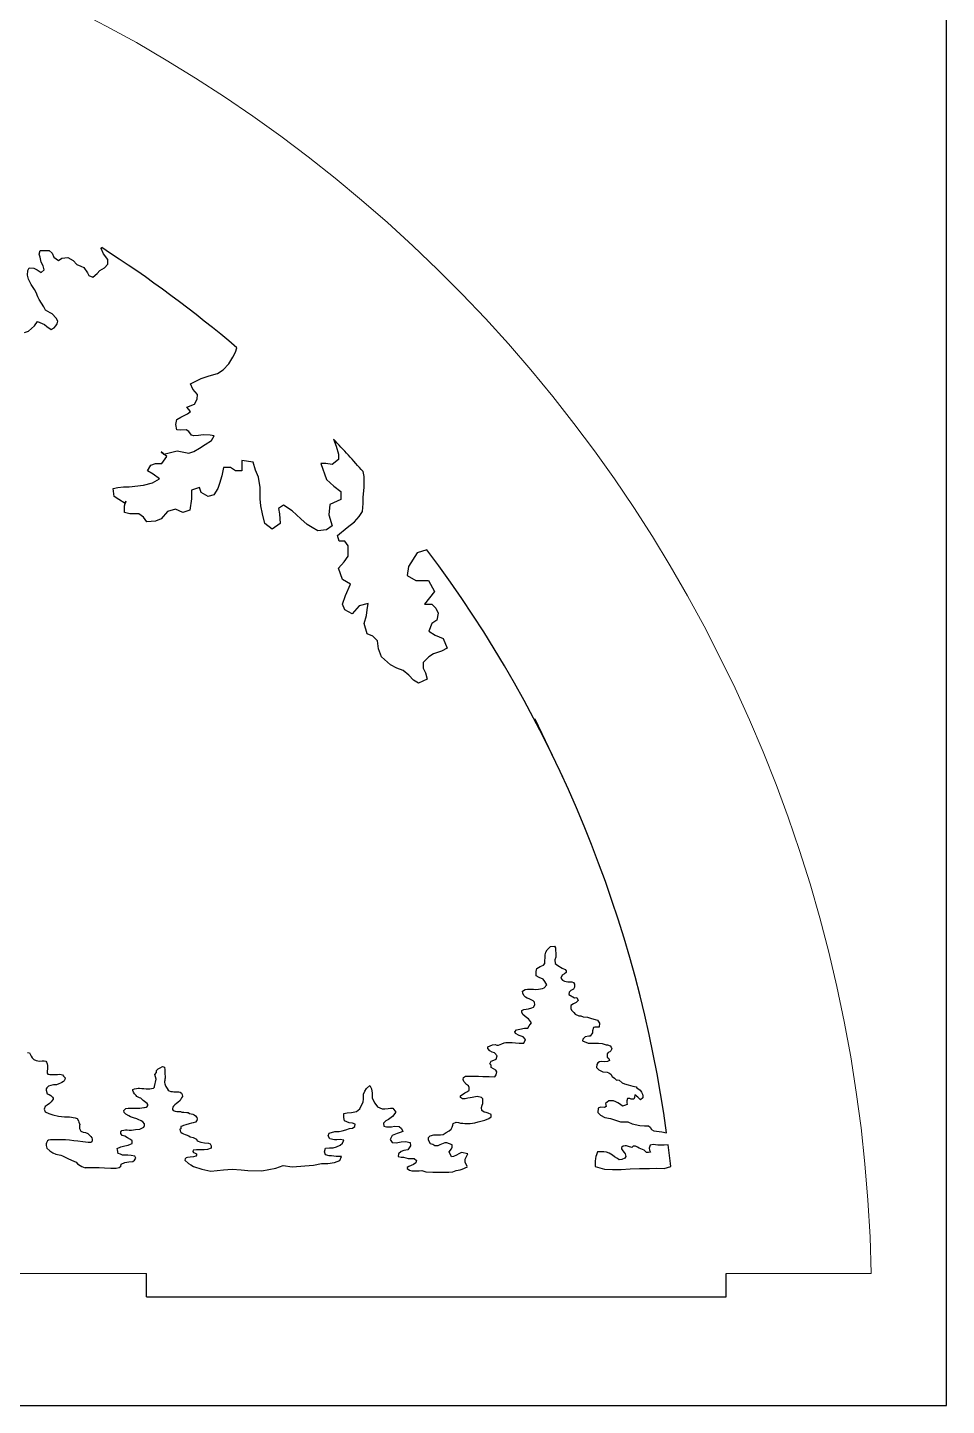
# Model space of a CAD drawing. Header units: millimetres. Extents: x -5 to 875, y -316 to 297.
# Drawn here: x 293.2 to 420, y 0 to 190.2 of the extents above; entities that cross this region are included whole.
import ezdxf

# ---------------------------------------------------------------- set-up
doc = ezdxf.new("R2010")
doc.units = ezdxf.units.MM

msp = doc.modelspace()

# ---------------------------------------------------------------- linework, layer by layer
for p, q in [((420, 0), (420, 297)), ((303.35, 159.71), (303.44, 159.84)), ((294.79, 158.93), (294.94, 159.43)), ((294.94, 158.52), (294.79, 158.93)), ((294.79, 158.93), (294.79, 158.93)), ((294.94, 159.43), (295.8, 159.46)), ((294.94, 159.43), (294.94, 159.43)), ((295.08, 157.85), (294.94, 158.52)), ((294.94, 158.52), (294.94, 158.52)), ((294.94, 158.52), (294.94, 158.52)), ((295.8, 159.46), (296.18, 159.44)), ((296.18, 159.44), (296.61, 159.06)), ((296.61, 159.06), (296.61, 159.06)), ((296.61, 159.06), (296.84, 158.54)), ((296.84, 158.54), (296.84, 158.54)), ((296.84, 158.54), (297.47, 158.05)), ((297.47, 158.05), (297.92, 158.38)), ((297.47, 158.05), (297.47, 158.05)), ((297.92, 158.38), (298.76, 158.49)), ((297.92, 158.38), (297.92, 158.38)), ((298.76, 158.49), (298.76, 158.49)), ((298.76, 158.49), (299.49, 158.07)), ((299.49, 158.07), (299.49, 158.07)), ((299.49, 158.07), (300.02, 157.51)), ((303.71, 158.99), (303.35, 159.71)), ((304.3, 158.2), (303.71, 158.99)), ((304.27, 157.57), (304.3, 158.2)), ((304.3, 158.2), (304.3, 158.2)), ((293.22, 156.06), (293.25, 156.69)), ((293.34, 155.47), (293.22, 156.06)), ((293.25, 156.69), (293.45, 157.03)), ((293.45, 157.03), (293.45, 157.03)), ((293.45, 157.03), (294.08, 157)), ((294.08, 157), (294.08, 157)), ((294.08, 157), (294.55, 156.79)), ((294.55, 156.79), (294.55, 156.79)), ((294.55, 156.79), (295.11, 156.41)), ((295.36, 157.31), (295.08, 157.85)), ((295.08, 157.85), (295.08, 157.85)), ((295.11, 156.41), (295.51, 156.77)), ((295.11, 156.41), (295.11, 156.41)), ((295.51, 156.77), (295.36, 157.31)), ((295.36, 157.31), (295.36, 157.31)), ((295.51, 156.77), (295.51, 156.77)), ((300.02, 157.51), (300.54, 157.28)), ((300.54, 157.28), (300.96, 157.11)), ((300.96, 157.11), (300.96, 157.11)), ((300.96, 157.11), (301.5, 156.35)), ((301.5, 156.35), (301.68, 155.99)), ((301.68, 155.99), (302.2, 155.76)), ((302.2, 155.76), (302.81, 156.25)), ((302.81, 156.25), (303.19, 156.69)), ((302.81, 156.25), (302.81, 156.25)), ((303.19, 156.69), (303.84, 157.03)), ((303.19, 156.69), (303.19, 156.69)), ((303.84, 157.03), (304.27, 157.57)), ((303.84, 157.03), (303.84, 157.03)), ((304.27, 157.57), (304.27, 157.57)), ((293.71, 154.74), (293.34, 155.47)), ((294.18, 154.08), (293.71, 154.74)), ((294.38, 153.64), (294.18, 154.08)), ((294.63, 153.05), (294.38, 153.64)), ((294.81, 152.69), (294.63, 153.05)), ((295.46, 151.66), (294.81, 152.69)), ((295.67, 151.22), (295.46, 151.66)), ((296.31, 150.86), (295.67, 151.22)), ((296.6, 150.69), (296.31, 150.86)), ((297.18, 150.11), (296.6, 150.69)), ((293.36, 148.31), (293.76, 148.67)), ((293.76, 148.67), (294.16, 149.03)), ((294.16, 149.03), (294.57, 149.64)), ((294.57, 149.64), (294.57, 149.64)), ((294.57, 149.64), (295.56, 149.21)), ((295.56, 149.21), (295.88, 148.96)), ((295.88, 148.96), (295.88, 148.96)), ((295.88, 148.96), (296.49, 148.55)), ((296.49, 148.55), (296.88, 148.78)), ((296.88, 148.78), (297.09, 149.05)), ((297.09, 149.05), (297.31, 149.32)), ((297.38, 149.67), (297.18, 150.11)), ((297.18, 150.11), (297.18, 150.11)), ((297.31, 149.32), (297.38, 149.67)), ((292.8, 148.12), (293.36, 148.31)), ((320.97, 143.81), (321.54, 144.73)), ((321.54, 144.73), (321.89, 145.43)), ((321.89, 145.43), (322.09, 146.02)), ((319.42, 142.47), (320.2, 142.96)), ((320.2, 142.96), (320.97, 143.81)), ((315.68, 141.06), (317.16, 141.76)), ((316.03, 140.28), (315.68, 141.06)), ((315.68, 141.06), (315.68, 141.06)), ((317.16, 141.76), (318.29, 142.12)), ((317.16, 141.76), (317.16, 141.76)), ((318.29, 142.12), (319.42, 142.47)), ((316.67, 139.58), (316.03, 140.28)), ((316.03, 140.28), (316.03, 140.28)), ((316.24, 138.24), (316.6, 138.94)), ((316.6, 138.94), (316.67, 139.58)), ((316.6, 138.94), (316.6, 138.94)), ((316.67, 139.58), (316.67, 139.58)), ((315.2, 137.8), (316.24, 138.24)), ((315.71, 137.23), (315.2, 137.8)), ((315.26, 136.9), (315.71, 137.23)), ((315.71, 137.23), (315.71, 137.23)), ((316.24, 138.24), (316.24, 138.24)), ((313.68, 135.43), (313.79, 136.11)), ((313.79, 134.69), (313.68, 135.43)), ((313.79, 136.11), (314.35, 136.44)), ((314.35, 136.44), (314.75, 136.61)), ((314.75, 136.61), (315.26, 136.9)), ((314.3, 134.64), (313.79, 134.69)), ((315.09, 134.69), (314.3, 134.64)), ((315.48, 134.47), (315.09, 134.69)), ((315.82, 133.96), (315.48, 134.47)), ((316.16, 133.85), (315.82, 133.96)), ((316.78, 133.9), (316.16, 133.85)), ((317.46, 134.02), (316.78, 133.9)), ((318.42, 133.96), (317.46, 134.02)), ((317.74, 132.66), (318.59, 133.23)), ((318.98, 133.85), (318.42, 133.96)), ((318.59, 133.23), (318.98, 133.85)), ((335.42, 133.4), (335.78, 132.44)), ((312.41, 131.01), (311.64, 131.67)), ((311.64, 131.67), (312.03, 131.34)), ((312.03, 131.34), (313.85, 131.78)), ((313.85, 131.78), (313.85, 131.78)), ((313.85, 131.78), (315.48, 131.48)), ((315.48, 131.48), (316.16, 131.7)), ((316.16, 131.7), (316.95, 132.15)), ((316.95, 132.15), (317.74, 132.66)), ((335.78, 132.44), (336.11, 131.34)), ((336.11, 131.34), (336.11, 130.57)), ((309.77, 129.03), (310.21, 129.8)), ((310.21, 129.8), (310.87, 130.02)), ((310.87, 130.02), (311.75, 130.02)), ((311.75, 130.02), (312.41, 131.01)), ((311.75, 130.02), (311.75, 130.02)), ((311.75, 130.02), (311.75, 130.02)), ((312.41, 131.01), (312.41, 131.01)), ((320.24, 129.47), (320.02, 128.36)), ((321.23, 129.47), (320.24, 129.47)), ((320.24, 129.47), (320.24, 129.47)), ((321.89, 129.03), (321.23, 129.47)), ((324.32, 130.24), (322.77, 130.46)), ((322.77, 130.46), (322.77, 129.69)), ((322.77, 129.69), (322.77, 129.03)), ((324.65, 129.14), (324.32, 130.24)), ((324.32, 130.24), (324.32, 130.24)), ((334.35, 130.02), (333.69, 130.02)), ((333.69, 130.02), (333.69, 130.02)), ((333.69, 130.02), (334.46, 127.81)), ((335.23, 129.91), (334.35, 130.02)), ((336.11, 130.57), (335.23, 129.91)), ((310.54, 128.58), (309.77, 129.03)), ((309.77, 129.03), (309.77, 129.03)), ((310.43, 127.37), (311.42, 127.92)), ((311.42, 127.92), (310.54, 128.58)), ((311.42, 127.92), (311.42, 127.92)), ((320.02, 128.36), (319.69, 127.26)), ((320.02, 128.36), (320.02, 128.36)), ((322.77, 129.03), (321.89, 129.03)), ((325.09, 128.14), (324.65, 129.14)), ((325.31, 126.71), (325.09, 128.14)), ((334.46, 127.81), (335.45, 126.93)), ((339.64, 128.25), (339.52, 128.93)), ((339.64, 126.71), (339.64, 128.25)), ((305.03, 126.6), (305.69, 126.71)), ((305.14, 125.5), (305.03, 126.6)), ((305.69, 126.71), (306.46, 126.82)), ((306.46, 126.82), (307.23, 126.82)), ((307.23, 126.82), (309.22, 127.04)), ((309.22, 127.04), (310.43, 127.37)), ((310.43, 127.37), (310.43, 127.37)), ((316.93, 126.71), (315.83, 126.38)), ((315.83, 126.38), (315.83, 126.38)), ((315.83, 126.38), (315.83, 125.17)), ((317.15, 126.05), (316.93, 126.71)), ((316.93, 126.71), (316.93, 126.71)), ((318.15, 125.5), (317.15, 126.05)), ((318.92, 125.72), (318.15, 125.5)), ((319.47, 126.6), (318.92, 125.72)), ((319.69, 127.26), (319.47, 126.6)), ((319.47, 126.6), (319.47, 126.6)), ((325.31, 125.17), (325.31, 126.71)), ((335.45, 126.93), (336.44, 126.16)), ((336.44, 126.16), (336.44, 125.06)), ((339.53, 125.39), (339.64, 126.71)), ((305.8, 125.06), (305.14, 125.5)), ((305.14, 125.5), (305.14, 125.5)), ((306.68, 124.51), (305.8, 125.06)), ((306.57, 124.18), (306.79, 124.84)), ((306.57, 123.29), (306.57, 124.18)), ((306.79, 124.84), (306.68, 124.51)), ((306.79, 124.84), (306.79, 124.84)), ((313.63, 123.73), (312.52, 123.4)), ((314.62, 123.29), (313.63, 123.73)), ((315.83, 125.17), (315.61, 123.62)), ((315.83, 125.17), (315.83, 125.17)), ((318.15, 125.5), (318.15, 125.5)), ((325.42, 124.18), (325.31, 125.17)), ((325.64, 123.07), (325.42, 124.18)), ((328.51, 124.29), (327.85, 123.84)), ((327.85, 123.84), (327.96, 123.07)), ((329.72, 123.51), (328.51, 124.29)), ((334.9, 124.4), (334.79, 122.96)), ((336.44, 125.06), (334.9, 124.4)), ((334.9, 124.4), (334.9, 124.4)), ((336.44, 125.06), (336.44, 125.06)), ((339.42, 123.4), (339.53, 124.51)), ((339.53, 124.51), (339.53, 125.39)), ((307.34, 123.07), (306.57, 123.29)), ((308.55, 123.07), (307.34, 123.07)), ((307.34, 123.07), (307.34, 123.07)), ((309.22, 122.63), (308.55, 123.07)), ((308.55, 123.07), (308.55, 123.07)), ((309.66, 121.97), (309.22, 122.63)), ((310.87, 122.08), (309.66, 121.97)), ((309.66, 121.97), (309.66, 121.97)), ((311.64, 122.41), (310.87, 122.08)), ((310.87, 122.08), (310.87, 122.08)), ((312.52, 123.4), (311.64, 122.41)), ((312.52, 123.4), (312.52, 123.4)), ((315.61, 123.62), (314.62, 123.29)), ((314.62, 123.29), (314.62, 123.29)), ((315.61, 123.62), (315.61, 123.62)), ((325.97, 121.75), (325.64, 123.07)), ((326.96, 120.98), (325.97, 121.75)), ((325.97, 121.75), (325.97, 121.75)), ((328.07, 121.75), (326.96, 120.98)), ((327.96, 123.07), (327.96, 123.07)), ((327.96, 123.07), (328.07, 121.75)), ((328.07, 121.75), (328.07, 121.75)), ((330.93, 122.41), (329.72, 123.51)), ((329.72, 123.51), (329.72, 123.51)), ((331.81, 121.64), (330.93, 122.41)), ((330.93, 122.41), (330.93, 122.41)), ((334.79, 122.96), (334.79, 122.96)), ((334.79, 122.96), (335.23, 121.42)), ((337.33, 121.2), (338.32, 121.97)), ((338.32, 121.97), (338.98, 122.74)), ((338.98, 122.74), (339.42, 123.4)), ((326.96, 120.98), (326.96, 120.98)), ((332.48, 121.2), (331.81, 121.64)), ((333.25, 120.76), (332.48, 121.2)), ((334.46, 120.87), (333.25, 120.76)), ((335.23, 121.42), (334.46, 120.87)), ((335.23, 121.42), (335.23, 121.42)), ((336, 120.1), (337.33, 121.2)), ((336.22, 119.33), (336, 120.1)), ((336.99, 119.33), (336.22, 119.33)), ((337.44, 118.66), (336.99, 119.33)), ((337.44, 117.23), (337.44, 118.66)), ((348.32, 118.14), (346.97, 117.69)), ((336.11, 115.58), (336.88, 116.46)), ((336.88, 116.46), (337.44, 117.23)), ((346.97, 117.69), (345.76, 115.8)), ((346.97, 117.69), (346.97, 117.69)), ((336.66, 114.03), (336.11, 115.58)), ((345.76, 115.8), (345.59, 114.59)), ((345.59, 114.59), (346.8, 113.9)), ((337.77, 113.37), (336.66, 114.03)), ((336.66, 114.03), (336.66, 114.03)), ((337.1, 111.83), (337.77, 113.37)), ((337.77, 113.37), (337.77, 113.37)), ((346.8, 113.9), (348.52, 113.9)), ((349.38, 112.35), (348, 110.63)), ((348.52, 113.9), (348.52, 113.9)), ((348.52, 113.9), (349.38, 112.35)), ((349.38, 112.35), (349.38, 112.35)), ((336.66, 110.62), (337.1, 111.83)), ((336.99, 109.85), (336.66, 110.62)), ((336.66, 110.62), (336.66, 110.62)), ((337.1, 111.83), (337.1, 111.83)), ((338.98, 110.4), (337.99, 109.29)), ((340.19, 110.73), (338.98, 110.4)), ((338.98, 110.4), (338.98, 110.4)), ((340.08, 109.85), (340.19, 110.73)), ((348, 110.63), (348, 110.63)), ((348, 110.63), (349.01, 110.63)), ((349.01, 110.63), (349.56, 110.07)), ((337.99, 109.29), (336.99, 109.85)), ((337.99, 109.29), (337.99, 109.29)), ((339.64, 107.97), (339.97, 109.07)), ((339.97, 109.07), (340.08, 109.85)), ((349.56, 110.07), (349.89, 109.4)), ((349.89, 109.4), (349.67, 108.41)), ((349.89, 109.4), (349.89, 109.4)), ((340.08, 106.54), (339.64, 107.97)), ((340.85, 106.21), (340.08, 106.54)), ((340.08, 106.54), (340.08, 106.54)), ((349.01, 107.97), (348.57, 106.87)), ((348.57, 106.87), (349.45, 106.32)), ((349.67, 108.41), (349.01, 107.97)), ((349.01, 107.97), (349.01, 107.97)), ((341.51, 105.55), (340.85, 106.21)), ((341.62, 104.44), (341.51, 105.55)), ((349.45, 106.32), (350.55, 105.88)), ((350.55, 105.88), (350.55, 105.88)), ((350.55, 105.88), (351.1, 104.55)), ((342.07, 103.34), (341.62, 104.44)), ((343.28, 102.24), (342.07, 103.34)), ((348.57, 103.34), (347.8, 102.57)), ((349.23, 103.78), (348.57, 103.34)), ((348.57, 103.34), (348.57, 103.34)), ((348.57, 103.34), (348.57, 103.34)), ((350.33, 104.11), (349.23, 103.78)), ((349.23, 103.78), (349.23, 103.78)), ((351.1, 104.55), (350.33, 104.11)), ((344.16, 101.8), (343.28, 102.24)), ((343.28, 102.24), (343.28, 102.24)), ((345.04, 101.47), (344.16, 101.8)), ((345.81, 100.81), (345.04, 101.47)), ((347.8, 102.57), (347.8, 102.57)), ((347.8, 102.57), (347.8, 101.8)), ((347.8, 101.8), (348.13, 101.14)), ((348.13, 101.14), (348.35, 100.26)), ((346.47, 100.15), (345.81, 100.81)), ((347.14, 99.7), (346.47, 100.15)), ((348.35, 100.26), (347.14, 99.7)), ((348.35, 100.26), (348.35, 100.26)), ((364.71, 62.58), (364.89, 62.91)), ((364.89, 62.91), (365.36, 63.37)), ((365.36, 63.37), (365.9, 63.41)), ((365.36, 63.37), (365.36, 63.37)), ((365.9, 63.41), (366.05, 63.16)), ((366.05, 63.16), (366.05, 62.83)), ((366.05, 62.83), (366.12, 62.44)), ((364.39, 60.77), (364.57, 61.03)), ((364.57, 61.03), (364.6, 61.39)), ((364.6, 61.39), (364.64, 61.86)), ((364.64, 62.22), (364.71, 62.58)), ((364.64, 61.86), (364.64, 62.22)), ((366.09, 61.89), (365.98, 61.5)), ((365.98, 61.5), (366.01, 61.03)), ((366.01, 61.03), (366.37, 60.74)), ((366.12, 62.44), (366.09, 61.89)), ((363.38, 59.91), (363.48, 60.3)), ((363.41, 59.33), (363.38, 59.91)), ((363.81, 59.08), (363.41, 59.33)), ((363.41, 59.33), (363.41, 59.33)), ((363.48, 60.3), (363.95, 60.59)), ((364.35, 58.86), (363.81, 59.08)), ((363.81, 59.08), (363.81, 59.08)), ((363.95, 60.59), (364.39, 60.77)), ((366.37, 60.74), (366.99, 60.38)), ((366.99, 59.4), (366.81, 59)), ((366.81, 59), (367.02, 58.72)), ((366.99, 60.38), (367.39, 60.2)), ((367.28, 59.58), (366.99, 59.4)), ((366.99, 59.4), (366.99, 59.4)), ((367.53, 59.76), (367.28, 59.58)), ((367.39, 60.2), (367.53, 59.98)), ((367.53, 59.98), (367.53, 59.76)), ((361.51, 57.17), (361.88, 57.4)), ((361.53, 56.91), (361.51, 57.17)), ((361.88, 57.4), (362.2, 57.45)), ((362.2, 57.45), (362.6, 57.45)), ((362.6, 57.45), (363.04, 57.45)), ((363.04, 57.45), (363.35, 57.43)), ((363.35, 57.43), (363.73, 57.45)), ((363.73, 57.45), (364.28, 57.57)), ((364.28, 57.57), (364.51, 57.66)), ((364.6, 58.53), (364.35, 58.86)), ((364.35, 58.86), (364.35, 58.86)), ((364.51, 57.66), (364.86, 58.07)), ((364.86, 58.07), (364.6, 58.53)), ((364.6, 58.53), (364.6, 58.53)), ((364.86, 58.07), (364.86, 58.07)), ((367.02, 58.72), (367.28, 58.57)), ((367.28, 58.57), (367.78, 58.46)), ((367.78, 58.46), (368.29, 58.46)), ((368.18, 57.27), (367.96, 57.05)), ((368.54, 57.45), (368.18, 57.27)), ((368.29, 58.46), (368.54, 58.39)), ((368.54, 58.39), (368.69, 58.14)), ((368.69, 57.74), (368.54, 57.45)), ((368.69, 58.14), (368.69, 57.74)), ((361.71, 56.59), (361.53, 56.91)), ((361.94, 56.36), (361.71, 56.59)), ((362.14, 56.21), (361.94, 56.36)), ((362.43, 56.13), (362.14, 56.21)), ((362.72, 56.01), (362.43, 56.13)), ((362.98, 55.87), (362.72, 56.01)), ((363.18, 55.69), (362.98, 55.87)), ((363.04, 55), (363.21, 55.29)), ((363.21, 55.29), (363.18, 55.69)), ((367.96, 57.05), (367.89, 56.73)), ((367.89, 56.73), (367.89, 56.73)), ((367.89, 56.73), (368.69, 56.26)), ((368.54, 55.46), (368.18, 55.21)), ((368.18, 55.21), (368.18, 54.99)), ((368.9, 55.61), (368.54, 55.46)), ((368.69, 56.26), (369.01, 56.3)), ((369.19, 55.9), (368.9, 55.61)), ((369.01, 56.3), (369.01, 56.3)), ((369.01, 56.3), (369.19, 55.9)), ((361.42, 54.51), (361.71, 54.65)), ((361.42, 54.28), (361.42, 54.51)), ((361.56, 53.99), (361.42, 54.28)), ((361.82, 53.76), (361.56, 53.99)), ((361.71, 54.65), (362.03, 54.71)), ((362.08, 53.5), (361.82, 53.76)), ((362.03, 54.71), (362.34, 54.74)), ((362.34, 53.38), (362.08, 53.5)), ((362.08, 53.5), (362.08, 53.5)), ((362.34, 54.74), (362.81, 54.88)), ((362.49, 53.21), (362.34, 53.38)), ((362.81, 54.88), (363.04, 55)), ((368.18, 54.99), (368.18, 54.78)), ((368.18, 54.78), (368.25, 54.56)), ((368.25, 54.56), (368.58, 54.27)), ((368.58, 54.27), (368.79, 54.02)), ((368.79, 54.02), (369.26, 53.8)), ((369.26, 53.8), (369.55, 53.77)), ((369.55, 53.77), (369.88, 53.66)), ((369.88, 53.66), (370.49, 53.62)), ((370.49, 53.62), (370.49, 53.62)), ((370.49, 53.62), (371.03, 53.41)), ((371.03, 53.41), (371.54, 53.3)), ((371.54, 53.3), (371.86, 53.19)), ((360.45, 51.59), (360.67, 51.84)), ((360.52, 51.34), (360.45, 51.59)), ((360.67, 51.84), (361.14, 51.95)), ((361.14, 51.95), (361.79, 52.09)), ((361.79, 52.09), (362.26, 52.09)), ((362.26, 52.09), (362.43, 52.4)), ((362.43, 52.4), (362.57, 52.57)), ((362.63, 53), (362.49, 53.21)), ((362.57, 52.57), (362.75, 52.8)), ((362.75, 52.8), (362.63, 53)), ((371.18, 51.42), (370.85, 50.99)), ((371.29, 52.18), (371.18, 51.71)), ((371.18, 51.71), (371.18, 51.42)), ((371.18, 51.42), (371.18, 51.42)), ((371.5, 52.21), (371.29, 52.18)), ((371.29, 52.18), (371.29, 52.18)), ((371.79, 52.21), (371.5, 52.21)), ((372.08, 52.21), (371.79, 52.21)), ((371.86, 53.19), (371.86, 53.19)), ((371.86, 53.19), (372.12, 52.76)), ((372.12, 52.76), (372.08, 52.21)), ((372.12, 52.76), (372.12, 52.76)), ((356.73, 49.49), (357.38, 49.78)), ((356.73, 49.28), (356.73, 49.49)), ((356.73, 49.49), (356.73, 49.49)), ((357.38, 49.78), (357.74, 49.82)), ((357.74, 49.82), (357.74, 49.82)), ((357.74, 49.82), (357.96, 49.75)), ((357.96, 49.75), (358.21, 49.75)), ((358.21, 49.75), (358.64, 49.93)), ((358.64, 49.93), (358.97, 50.07)), ((358.97, 50.07), (359.22, 50.11)), ((359.22, 50.11), (359.62, 50.11)), ((359.62, 50.11), (360.09, 50.11)), ((360.09, 50.11), (360.52, 50.04)), ((361.06, 51.05), (360.52, 51.34)), ((360.52, 50.04), (361.06, 50)), ((361.61, 50.87), (361.06, 51.05)), ((361.06, 51.05), (361.06, 51.05)), ((361.06, 50), (361.06, 50)), ((361.06, 50), (361.71, 50)), ((361.93, 50.5), (361.61, 50.87)), ((361.61, 50.87), (361.61, 50.87)), ((361.71, 50), (361.93, 50.5)), ((361.71, 50), (361.71, 50)), ((361.93, 50.5), (361.93, 50.5)), ((369.84, 50.55), (369.77, 50.34)), ((369.77, 50.34), (369.77, 50.34)), ((369.77, 50.34), (370.56, 50.01)), ((370.13, 50.91), (369.84, 50.55)), ((370.64, 50.99), (370.13, 50.91)), ((370.13, 50.91), (370.13, 50.91)), ((370.56, 50.01), (371.03, 50.01)), ((370.85, 50.99), (370.64, 50.99)), ((371.03, 50.01), (372.01, 50.01)), ((372.01, 50.01), (372.48, 49.97)), ((372.48, 49.97), (373.07, 49.8)), ((373.07, 49.8), (373.24, 49.8)), ((373.24, 49.8), (373.58, 49.66)), ((373.58, 49.66), (373.74, 49.48)), ((373.74, 49.48), (373.84, 49.25)), ((293.2, 48.73), (293.47, 48.69)), ((293.47, 48.69), (293.62, 48.42)), ((293.62, 48.42), (293.72, 48.23)), ((293.72, 48.23), (293.84, 47.98)), ((293.84, 47.98), (294.09, 47.77)), ((294.09, 47.77), (294.39, 47.62)), ((294.39, 47.62), (294.86, 47.52)), ((294.86, 47.52), (295.22, 47.57)), ((295.22, 47.57), (295.51, 47.57)), ((295.51, 47.57), (295.73, 47.51)), ((356.98, 48.95), (356.73, 49.28)), ((357.31, 48.77), (356.98, 48.95)), ((357.16, 47.51), (357.56, 47.69)), ((357.63, 48.66), (357.31, 48.77)), ((357.56, 47.69), (357.85, 47.8)), ((357.99, 48.27), (357.63, 48.66)), ((357.85, 47.8), (357.99, 48.27)), ((357.85, 47.8), (357.85, 47.8)), ((357.99, 48.27), (357.99, 48.27)), ((373.31, 48.74), (373.17, 48.53)), ((373.17, 48.53), (373.19, 48.09)), ((373.19, 48.09), (373.42, 47.88)), ((373.49, 47.63), (373.24, 47.49)), ((373.56, 48.81), (373.31, 48.74)), ((373.42, 47.88), (373.49, 47.63)), ((373.7, 48.95), (373.56, 48.81)), ((373.84, 49.25), (373.7, 48.95)), ((295.73, 47.51), (295.84, 47.4)), ((295.84, 47.4), (295.9, 47.15)), ((295.9, 47.15), (295.94, 46.91)), ((295.93, 46.19), (295.91, 45.86)), ((295.91, 45.86), (296.03, 45.75)), ((295.96, 46.43), (295.93, 46.19)), ((295.94, 46.91), (295.96, 46.65)), ((295.96, 46.65), (295.96, 46.43)), ((296.03, 45.75), (296.3, 45.69)), ((296.3, 45.69), (296.61, 45.67)), ((296.61, 45.67), (297.32, 45.7)), ((297.32, 45.7), (297.57, 45.73)), ((297.57, 45.73), (297.83, 45.69)), ((297.83, 45.69), (298.04, 45.64)), ((310.76, 45.69), (310.98, 45.96)), ((310.85, 45.38), (310.76, 45.69)), ((310.98, 45.96), (311.01, 46.25)), ((311.01, 46.25), (311.23, 46.47)), ((311.23, 46.47), (311.52, 46.61)), ((311.52, 46.61), (311.84, 46.79)), ((311.84, 46.79), (311.84, 46.79)), ((311.84, 46.79), (312.09, 46.69)), ((312.09, 46.69), (312.17, 46.32)), ((312.17, 46.32), (312.17, 46)), ((312.17, 46), (312.22, 45.2)), ((357.02, 47.18), (357.16, 47.51)), ((357.16, 46.97), (357.02, 47.18)), ((357.16, 46.64), (357.16, 46.97)), ((357.81, 46.28), (357.16, 46.64)), ((357.96, 46.06), (357.81, 46.28)), ((357.81, 46.28), (357.81, 46.28)), ((357.85, 45.63), (357.96, 46.06)), ((371.76, 47.05), (371.71, 46.66)), ((371.71, 46.66), (372.03, 46.31)), ((371.9, 47.31), (371.76, 47.05)), ((372.13, 47.42), (371.9, 47.31)), ((372.03, 46.31), (372.59, 46.06)), ((372.43, 47.47), (372.13, 47.42)), ((372.82, 47.44), (372.43, 47.47)), ((372.59, 46.06), (373.17, 45.99)), ((373.24, 47.49), (372.82, 47.44)), ((373.17, 45.99), (373.42, 45.9)), ((373.42, 45.9), (373.7, 45.73)), ((373.7, 45.73), (373.88, 45.41)), ((295.87, 43.85), (295.78, 43.69)), ((296.12, 44.1), (295.87, 43.85)), ((296.43, 44.18), (296.12, 44.1)), ((296.8, 44.24), (296.43, 44.18)), ((297.2, 44.28), (296.8, 44.24)), ((297.52, 44.4), (297.2, 44.28)), ((297.75, 44.5), (297.52, 44.4)), ((297.94, 44.59), (297.75, 44.5)), ((298.16, 44.7), (297.94, 44.59)), ((298.04, 45.64), (298.19, 45.46)), ((298.28, 44.8), (298.16, 44.7)), ((298.19, 45.46), (298.19, 45.46)), ((298.19, 45.46), (298.4, 45.23)), ((298.35, 44.99), (298.28, 44.8)), ((298.4, 45.23), (298.35, 44.99)), ((307.96, 43.69), (308.25, 43.76)), ((308.25, 43.76), (308.46, 43.78)), ((308.46, 43.78), (308.67, 43.78)), ((308.67, 43.78), (308.99, 43.76)), ((308.99, 43.76), (309.26, 43.76)), ((309.26, 43.76), (309.59, 43.73)), ((310.31, 43.75), (310.61, 43.79)), ((310.61, 43.79), (310.71, 43.92)), ((310.71, 43.92), (310.73, 44.04)), ((310.73, 44.04), (310.95, 45.05)), ((310.95, 45.05), (310.85, 45.38)), ((312.15, 44.88), (312.12, 44.72)), ((312.12, 44.72), (312.12, 44.58)), ((312.12, 44.58), (312.15, 44.42)), ((312.17, 45.04), (312.15, 44.88)), ((312.15, 44.42), (312.22, 44.25)), ((312.22, 45.2), (312.17, 45.04)), ((312.22, 44.25), (312.31, 44.02)), ((312.31, 44.02), (312.49, 43.75)), ((339.73, 43.37), (339.96, 43.76)), ((339.96, 43.76), (340.46, 44.16)), ((339.96, 43.76), (339.96, 43.76)), ((340.46, 44.16), (340.46, 44.16)), ((340.46, 44.16), (340.69, 43.71)), ((353.3, 45.01), (353.37, 45.27)), ((353.41, 44.73), (353.3, 45.01)), ((353.37, 45.27), (353.66, 45.45)), ((353.8, 44.29), (353.41, 44.73)), ((353.66, 45.45), (353.95, 45.48)), ((354.06, 44.11), (353.8, 44.29)), ((353.8, 44.29), (353.8, 44.29)), ((353.95, 45.48), (354.2, 45.48)), ((354.16, 43.89), (354.06, 44.11)), ((354.13, 43.53), (354.16, 43.89)), ((354.2, 45.48), (354.74, 45.48)), ((354.74, 45.48), (355.43, 45.45)), ((355.43, 45.45), (356.04, 45.41)), ((356.04, 45.41), (356.91, 45.41)), ((356.91, 45.41), (357.67, 45.38)), ((357.67, 45.38), (357.85, 45.63)), ((357.67, 45.38), (357.67, 45.38)), ((357.85, 45.63), (357.85, 45.63)), ((373.88, 45.41), (374.18, 45.16)), ((374.18, 45.16), (374.48, 44.9)), ((374.48, 44.9), (374.65, 44.97)), ((374.48, 44.9), (374.48, 44.9)), ((374.65, 44.97), (374.65, 44.97)), ((374.65, 44.97), (374.83, 44.92)), ((374.83, 44.92), (375.25, 44.55)), ((375.25, 44.55), (375.59, 44.39)), ((375.59, 44.39), (376.1, 44.28)), ((376.1, 44.28), (376.75, 44.09)), ((376.75, 44.09), (377.17, 44)), ((377.17, 44), (377.3, 43.86)), ((377.3, 43.86), (377.74, 43.51)), ((295.78, 43.69), (295.78, 43.51)), ((295.78, 43.51), (295.93, 43.04)), ((295.93, 43.04), (296.2, 42.93)), ((296.2, 42.93), (296.41, 42.79)), ((296.48, 41.93), (296.23, 41.7)), ((296.41, 42.79), (296.64, 42.58)), ((296.74, 42.26), (296.48, 41.93)), ((296.64, 42.58), (296.76, 42.42)), ((296.76, 42.42), (296.74, 42.26)), ((307.74, 43.6), (307.96, 43.69)), ((307.74, 43.48), (307.74, 43.6)), ((307.84, 43.26), (307.74, 43.48)), ((307.97, 43.04), (307.84, 43.26)), ((308.18, 42.78), (307.97, 43.04)), ((308.31, 42.67), (308.18, 42.78)), ((308.48, 42.56), (308.31, 42.67)), ((308.65, 42.47), (308.48, 42.56)), ((308.82, 42.4), (308.65, 42.47)), ((308.95, 42.31), (308.82, 42.4)), ((309.04, 42.24), (308.95, 42.31)), ((309.17, 42.12), (309.04, 42.24)), ((309.35, 41.97), (309.17, 42.12)), ((309.54, 41.84), (309.35, 41.97)), ((309.59, 43.73), (309.87, 43.73)), ((309.87, 43.73), (310.07, 43.73)), ((310.07, 43.73), (310.31, 43.75)), ((312.49, 43.75), (312.49, 43.75)), ((312.49, 43.75), (312.61, 43.54)), ((312.61, 43.54), (312.75, 43.45)), ((312.75, 43.45), (312.96, 43.35)), ((312.96, 43.35), (313.19, 43.33)), ((313.19, 43.33), (313.4, 43.31)), ((313.4, 43.31), (313.81, 43.31)), ((313.81, 43.31), (314.09, 43.31)), ((314.27, 42.1), (313.95, 41.83)), ((314.09, 43.31), (314.27, 43.24)), ((314.27, 43.24), (314.44, 43.12)), ((314.46, 42.45), (314.27, 42.1)), ((314.27, 42.1), (314.27, 42.1)), ((314.44, 43.12), (314.53, 42.94)), ((314.57, 42.64), (314.46, 42.45)), ((314.53, 42.94), (314.53, 42.94)), ((314.53, 42.94), (314.57, 42.64)), ((339.05, 40.94), (339.5, 41.9)), ((339.5, 41.9), (339.56, 42.3)), ((339.56, 42.97), (339.73, 43.37)), ((339.56, 42.3), (339.56, 42.97)), ((340.69, 43.71), (340.69, 43.71)), ((340.69, 43.71), (340.75, 43.09)), ((340.75, 43.09), (340.75, 43.09)), ((340.75, 43.09), (340.75, 42.47)), ((340.75, 42.47), (340.75, 42.47)), ((340.75, 42.47), (340.92, 42.13)), ((340.92, 42.13), (341.14, 41.73)), ((352.97, 42.74), (353.55, 43.14)), ((352.97, 42.49), (352.97, 42.74)), ((352.97, 42.74), (352.97, 42.74)), ((353.23, 42.34), (352.97, 42.49)), ((353.59, 42.34), (353.23, 42.34)), ((353.55, 43.14), (353.91, 43.32)), ((353.98, 42.41), (353.59, 42.34)), ((353.91, 43.32), (354.13, 43.53)), ((354.27, 42.45), (353.98, 42.41)), ((354.56, 42.49), (354.27, 42.45)), ((355.25, 42.63), (354.56, 42.49)), ((355.86, 42.52), (355.25, 42.63)), ((356.01, 42.31), (355.86, 42.52)), ((355.86, 42.52), (355.86, 42.52)), ((356.04, 41.91), (356.01, 42.31)), ((356.04, 41.69), (356.04, 41.91)), ((373.41, 42.05), (372.98, 41.69)), ((373.81, 42.05), (373.41, 42.05)), ((374.06, 42.05), (373.81, 42.05)), ((374.39, 41.91), (374.06, 42.05)), ((374.68, 41.76), (374.39, 41.91)), ((376.01, 42.38), (375.91, 42.05)), ((375.91, 42.05), (375.91, 41.84)), ((376.3, 42.38), (376.01, 42.38)), ((376.52, 42.3), (376.3, 42.38)), ((376.88, 42.27), (376.52, 42.3)), ((376.95, 42.52), (376.88, 42.27)), ((376.88, 42.27), (376.88, 42.27)), ((376.99, 42.88), (376.95, 42.52)), ((376.95, 42.52), (376.95, 42.52)), ((377.42, 42.56), (376.99, 42.88)), ((376.99, 42.88), (376.99, 42.88)), ((377.78, 42.2), (377.42, 42.56)), ((377.42, 42.56), (377.42, 42.56)), ((377.74, 43.51), (377.91, 43.24)), ((378.11, 42.47), (377.78, 42.2)), ((377.78, 42.2), (377.78, 42.2)), ((377.91, 43.24), (378.07, 42.98)), ((378.07, 42.98), (378.11, 42.75)), ((378.11, 42.75), (378.11, 42.47)), ((295.63, 41.26), (295.49, 40.92)), ((295.49, 40.92), (295.65, 40.55)), ((295.93, 41.47), (295.63, 41.26)), ((295.65, 40.55), (296.14, 40.29)), ((296.23, 41.7), (295.93, 41.47)), ((296.14, 40.29), (296.71, 40.13)), ((296.71, 40.13), (297.5, 39.95)), ((306.5, 40.72), (306.79, 40.98)), ((306.56, 40.46), (306.5, 40.72)), ((306.5, 40.72), (306.5, 40.72)), ((306.79, 40.22), (306.56, 40.46)), ((306.79, 40.98), (307.11, 41.03)), ((307.17, 39.96), (306.79, 40.22)), ((307.11, 41.03), (307.54, 41.06)), ((307.43, 39.85), (307.17, 39.96)), ((307.54, 41.06), (307.98, 41.06)), ((307.98, 41.06), (307.98, 41.06)), ((307.98, 41.06), (308.47, 41.06)), ((308.47, 41.06), (308.7, 41.06)), ((308.7, 41.06), (309.25, 41.14)), ((309.25, 41.14), (309.35, 41.14)), ((309.35, 41.14), (309.6, 41.2)), ((309.7, 41.69), (309.54, 41.84)), ((309.6, 41.2), (309.7, 41.28)), ((309.81, 41.54), (309.7, 41.69)), ((309.7, 41.28), (309.81, 41.39)), ((309.81, 41.39), (309.81, 41.54)), ((313.21, 41), (313.19, 40.86)), ((313.19, 40.86), (313.3, 40.72)), ((313.26, 41.18), (313.21, 41)), ((313.37, 41.32), (313.26, 41.18)), ((313.3, 40.72), (313.56, 40.63)), ((313.53, 41.48), (313.37, 41.32)), ((313.77, 41.67), (313.53, 41.48)), ((313.56, 40.63), (313.83, 40.6)), ((313.95, 41.83), (313.77, 41.67)), ((313.83, 40.6), (314.11, 40.58)), ((314.11, 40.58), (314.3, 40.56)), ((314.3, 40.56), (314.5, 40.51)), ((314.5, 40.51), (314.78, 40.49)), ((314.78, 40.49), (315.18, 40.44)), ((315.18, 40.44), (315.36, 40.42)), ((315.36, 40.42), (315.55, 40.32)), ((315.55, 40.32), (316.03, 40.21)), ((316.03, 40.21), (316.22, 40.14)), ((316.22, 40.14), (316.38, 40)), ((316.38, 40), (316.38, 40)), ((316.38, 40), (316.59, 39.77)), ((336.85, 40.32), (337.3, 40.38)), ((336.85, 39.76), (336.85, 40.32)), ((337.3, 40.38), (337.92, 40.43)), ((337.3, 40.38), (337.3, 40.38)), ((337.92, 40.43), (338.6, 40.6)), ((337.92, 40.43), (337.92, 40.43)), ((338.6, 40.6), (339.05, 40.94)), ((338.6, 40.6), (338.6, 40.6)), ((339.05, 40.94), (339.05, 40.94)), ((341.14, 41.73), (341.14, 41.73)), ((341.14, 41.73), (341.48, 41.22)), ((341.48, 41.22), (341.48, 41.22)), ((341.48, 41.22), (342.16, 40.94)), ((342.16, 40.94), (342.5, 40.94)), ((342.5, 40.94), (342.95, 41)), ((342.95, 41), (343.29, 41.05)), ((343.29, 41.05), (343.62, 41.05)), ((344.02, 40.49), (343.57, 39.87)), ((343.62, 41.05), (343.62, 41.05)), ((343.62, 41.05), (344.02, 40.49)), ((344.02, 40.49), (344.02, 40.49)), ((355.83, 41.15), (355.93, 41.44)), ((355.9, 40.72), (355.83, 41.15)), ((356.22, 40.5), (355.9, 40.72)), ((355.9, 40.72), (355.9, 40.72)), ((355.93, 41.44), (356.04, 41.69)), ((356.48, 40.43), (356.22, 40.5)), ((356.22, 40.5), (356.22, 40.5)), ((356.77, 40.36), (356.48, 40.43)), ((357.2, 40.17), (356.77, 40.36)), ((357.16, 39.85), (357.2, 40.17)), ((371.93, 41.04), (371.9, 40.43)), ((371.9, 40.43), (372.26, 40.07)), ((372.29, 41.19), (371.93, 41.04)), ((372.26, 40.07), (372.87, 39.74)), ((372.8, 41.15), (372.29, 41.19)), ((373.05, 41.29), (372.8, 41.15)), ((372.98, 41.69), (373.05, 41.29)), ((375.04, 41.55), (374.68, 41.76)), ((375.29, 41.33), (375.04, 41.55)), ((375.58, 41.4), (375.29, 41.33)), ((375.94, 41.55), (375.58, 41.4)), ((375.91, 41.84), (375.94, 41.55)), ((375.94, 41.55), (375.94, 41.55)), ((297.5, 39.95), (298.31, 39.85)), ((298.31, 39.85), (298.98, 39.83)), ((298.98, 39.83), (299.79, 39.71)), ((299.79, 39.71), (300.07, 39.62)), ((300.07, 39.62), (300.23, 39.28)), ((300.23, 39.28), (300.27, 39.09)), ((300.27, 39.09), (300.43, 38.77)), ((300.43, 38.77), (300.4, 38.63)), ((300.4, 38.63), (300.4, 38.5)), ((300.4, 38.5), (300.4, 38.5)), ((300.4, 38.5), (300.4, 38.24)), ((300.4, 38.24), (300.58, 37.87)), ((307.83, 39.7), (307.43, 39.85)), ((307.57, 38), (308.09, 38.09)), ((308.27, 39.59), (307.83, 39.7)), ((308.09, 38.09), (308.7, 38.14)), ((308.47, 39.47), (308.27, 39.59)), ((308.87, 39.3), (308.47, 39.47)), ((308.7, 38.14), (309.25, 38.43)), ((309.13, 39.15), (308.87, 39.3)), ((309.34, 38.89), (309.13, 39.15)), ((309.25, 38.43), (309.37, 38.63)), ((309.37, 38.63), (309.34, 38.89)), ((314.37, 38.17), (314.23, 38.12)), ((314.23, 38.12), (314.23, 38.12)), ((314.23, 38.12), (314.25, 37.91)), ((314.53, 38.57), (314.37, 38.5)), ((314.37, 38.5), (314.37, 38.17)), ((314.71, 38.66), (314.53, 38.57)), ((315.06, 38.75), (314.71, 38.66)), ((315.5, 38.87), (315.06, 38.75)), ((315.85, 38.98), (315.5, 38.87)), ((316.08, 39.01), (315.85, 38.98)), ((316.38, 39.1), (316.08, 39.01)), ((316.59, 39.33), (316.38, 39.1)), ((316.59, 39.77), (316.61, 39.56)), ((316.61, 39.56), (316.59, 39.33)), ((336.63, 37.89), (337.13, 38.06)), ((336.96, 39.3), (336.85, 39.76)), ((337.59, 39.02), (336.96, 39.3)), ((337.13, 38.06), (337.64, 38.23)), ((338.04, 38.97), (337.59, 39.02)), ((337.59, 39.02), (337.59, 39.02)), ((337.64, 38.23), (338.04, 38.29)), ((338.43, 38.85), (338.04, 38.97)), ((338.04, 38.97), (338.04, 38.97)), ((338.04, 38.29), (338.38, 38.51)), ((338.38, 38.51), (338.43, 38.85)), ((342.66, 39.3), (342.33, 38.97)), ((342.33, 38.97), (342.33, 38.97)), ((342.33, 38.97), (342.38, 38.57)), ((342.38, 38.57), (342.72, 38.46)), ((343, 39.47), (342.66, 39.3)), ((342.66, 39.3), (342.66, 39.3)), ((342.72, 38.46), (343.12, 38.46)), ((343.57, 39.87), (343, 39.47)), ((343.12, 38.46), (343.45, 38.46)), ((343.45, 38.46), (343.85, 38.57)), ((343.57, 39.87), (343.57, 39.87)), ((343.85, 38.57), (343.85, 38.57)), ((343.85, 38.57), (344.47, 38.51)), ((344.47, 38.51), (344.47, 38.51)), ((344.47, 38.51), (344.81, 38.23)), ((344.81, 38.23), (344.81, 38.23)), ((344.81, 38.23), (344.98, 37.84)), ((351.38, 37.93), (351.64, 38.15)), ((351.64, 38.15), (351.82, 38.4)), ((351.82, 38.4), (351.89, 38.69)), ((351.89, 38.69), (351.96, 38.91)), ((351.96, 38.91), (352.36, 39.09)), ((351.96, 38.91), (351.96, 38.91)), ((352.36, 39.09), (352.68, 39.05)), ((352.68, 39.05), (352.94, 38.98)), ((352.94, 38.98), (353.26, 38.95)), ((353.26, 38.95), (353.55, 38.91)), ((353.55, 38.91), (354.02, 38.91)), ((354.02, 38.91), (354.27, 38.91)), ((354.27, 38.91), (354.92, 39.02)), ((354.27, 38.91), (354.27, 38.91)), ((354.92, 39.02), (355.39, 39.16)), ((355.39, 39.16), (355.93, 39.27)), ((355.93, 39.27), (356.33, 39.38)), ((356.33, 39.38), (356.87, 39.63)), ((356.87, 39.63), (357.16, 39.85)), ((372.87, 39.74), (373.67, 39.63)), ((373.67, 39.63), (374.21, 39.42)), ((374.21, 39.42), (375.04, 39.16)), ((375.04, 39.16), (376.05, 39.16)), ((376.05, 39.16), (376.63, 38.87)), ((376.63, 38.87), (377.71, 38.66)), ((377.71, 38.66), (378.33, 38.62)), ((378.33, 38.62), (378.9, 38.62)), ((378.9, 38.62), (379.12, 38.44)), ((379.12, 38.44), (379.3, 38.11)), ((379.3, 38.11), (379.63, 37.9)), ((295.81, 36.26), (295.76, 36.13)), ((295.96, 36.55), (295.81, 36.26)), ((295.81, 36.26), (295.81, 36.26)), ((296.09, 36.61), (295.96, 36.55)), ((296.37, 36.67), (296.09, 36.61)), ((296.7, 36.68), (296.37, 36.67)), ((297.07, 36.68), (296.7, 36.68)), ((297.6, 36.68), (297.07, 36.68)), ((298.44, 36.65), (297.6, 36.68)), ((298.99, 36.63), (298.44, 36.65)), ((299.58, 36.55), (298.99, 36.63)), ((300.14, 36.5), (299.58, 36.55)), ((300.82, 36.41), (300.14, 36.5)), ((300.58, 37.87), (300.58, 37.87)), ((300.58, 37.87), (300.88, 37.74)), ((301.58, 36.31), (300.82, 36.41)), ((300.88, 37.74), (301.21, 37.66)), ((301.21, 37.66), (301.51, 37.52)), ((301.51, 37.52), (301.77, 37.29)), ((301.93, 36.3), (301.58, 36.31)), ((301.77, 37.29), (301.95, 37.11)), ((302.06, 36.39), (301.93, 36.3)), ((301.95, 37.11), (302.08, 36.94)), ((302.12, 36.63), (302.06, 36.39)), ((302.08, 36.94), (302.12, 36.78)), ((302.12, 36.78), (302.12, 36.63)), ((306.07, 37.77), (306.24, 37.94)), ((306.1, 37.54), (306.07, 37.77)), ((306.07, 37.77), (306.07, 37.77)), ((306.27, 37.28), (306.1, 37.54)), ((306.24, 37.94), (306.5, 38)), ((306.62, 37.19), (306.27, 37.28)), ((306.5, 38), (306.74, 38.03)), ((307.02, 36.93), (306.62, 37.19)), ((306.74, 38.03), (306.97, 38.03)), ((306.97, 38.03), (307.23, 38)), ((307.43, 36.7), (307.02, 36.93)), ((307.23, 38), (307.57, 38)), ((307.4, 36.09), (307.63, 36.18)), ((307.66, 36.53), (307.43, 36.7)), ((307.63, 36.18), (307.66, 36.53)), ((307.63, 36.18), (307.63, 36.18)), ((314.25, 37.91), (314.25, 37.91)), ((314.25, 37.91), (314.37, 37.73)), ((314.37, 37.73), (314.37, 37.73)), ((314.37, 37.73), (314.55, 37.57)), ((314.55, 37.57), (314.74, 37.48)), ((314.74, 37.48), (314.95, 37.41)), ((314.95, 37.41), (315.11, 37.34)), ((315.11, 37.34), (315.45, 37.2)), ((315.45, 37.2), (315.66, 37.08)), ((315.66, 37.08), (316.06, 36.99)), ((316.06, 36.99), (316.36, 36.83)), ((316.36, 36.83), (316.5, 36.74)), ((316.5, 36.74), (316.63, 36.55)), ((316.63, 36.55), (316.63, 36.55)), ((316.63, 36.55), (317.14, 36.34)), ((317.14, 36.34), (317.63, 36.27)), ((317.63, 36.27), (318.16, 36.23)), ((318.16, 36.23), (318.41, 36.13)), ((334.71, 37.22), (334.82, 37.61)), ((334.93, 36.82), (334.71, 37.22)), ((334.71, 37.22), (334.71, 37.22)), ((334.82, 37.61), (335.61, 37.84)), ((334.82, 37.61), (334.82, 37.61)), ((335.55, 36.65), (334.93, 36.82)), ((334.93, 36.82), (334.93, 36.82)), ((335.89, 36.65), (335.55, 36.65)), ((335.55, 36.65), (335.55, 36.65)), ((335.61, 37.84), (335.61, 37.84)), ((335.61, 37.84), (336.23, 37.84)), ((336.34, 36.71), (335.89, 36.65)), ((335.89, 36.65), (335.89, 36.65)), ((336.23, 37.84), (336.63, 37.89)), ((336.23, 37.84), (336.23, 37.84)), ((336.85, 36.6), (336.34, 36.71)), ((336.34, 36.71), (336.34, 36.71)), ((336.34, 35.92), (336.68, 36.2)), ((336.68, 36.2), (336.85, 36.6)), ((336.68, 36.2), (336.68, 36.2)), ((336.85, 36.6), (336.85, 36.6)), ((343.51, 37.27), (343.23, 36.71)), ((343.23, 36.71), (343.51, 36.31)), ((344.19, 37.56), (343.51, 37.27)), ((343.51, 37.27), (343.51, 37.27)), ((343.51, 36.31), (343.51, 36.31)), ((343.51, 36.31), (344.08, 36.26)), ((344.08, 36.26), (344.75, 36.37)), ((344.08, 36.26), (344.08, 36.26)), ((344.64, 37.67), (344.19, 37.56)), ((344.19, 37.56), (344.19, 37.56)), ((344.98, 37.84), (344.64, 37.67)), ((344.75, 36.37), (345.37, 36.43)), ((344.75, 36.37), (344.75, 36.37)), ((345.37, 36.43), (345.37, 36.43)), ((345.37, 36.43), (345.99, 36.31)), ((345.99, 36.31), (345.99, 36.31)), ((345.99, 36.31), (346.05, 35.86)), ((348.53, 37), (348.78, 37.21)), ((348.53, 36.63), (348.53, 37)), ((348.82, 36.13), (348.53, 36.63)), ((348.78, 37.21), (349.29, 37.36)), ((349.29, 37.36), (349.83, 37.36)), ((349.83, 37.36), (350.19, 37.36)), ((350.55, 36.17), (350.12, 35.98)), ((350.19, 37.36), (350.55, 37.39)), ((350.55, 37.39), (350.99, 37.68)), ((350.81, 36.27), (350.55, 36.17)), ((351.06, 36.27), (350.81, 36.27)), ((350.99, 37.68), (351.38, 37.93)), ((351.78, 35.98), (351.06, 36.27)), ((379.63, 37.9), (380.71, 37.79)), ((380.71, 37.79), (381.39, 37.62)), ((295.76, 36.13), (295.77, 35.87)), ((295.77, 35.87), (295.77, 35.87)), ((295.77, 35.87), (295.87, 35.51)), ((295.87, 35.51), (295.87, 35.51)), ((295.87, 35.51), (296.27, 35.17)), ((296.27, 35.17), (296.68, 34.88)), ((296.68, 34.88), (297.11, 34.67)), ((297.11, 34.67), (297.78, 34.56)), ((297.78, 34.56), (298.04, 34.44)), ((298.04, 34.44), (298.3, 34.3)), ((298.3, 34.3), (298.79, 34.07)), ((305.58, 35.48), (306.07, 35.69)), ((305.61, 35.28), (305.58, 35.48)), ((305.58, 35.48), (305.58, 35.48)), ((305.72, 34.79), (305.61, 35.28)), ((306.04, 34.68), (305.72, 34.79)), ((305.72, 34.79), (305.72, 34.79)), ((306.33, 34.56), (306.04, 34.68)), ((306.07, 35.69), (306.65, 35.83)), ((306.65, 34.53), (306.33, 34.56)), ((306.65, 35.83), (307.08, 35.95)), ((307.05, 34.53), (306.65, 34.53)), ((307.49, 34.5), (307.05, 34.53)), ((307.08, 35.95), (307.4, 36.09)), ((308.01, 34.42), (307.49, 34.5)), ((308.15, 34.16), (308.01, 34.42)), ((315.66, 34.29), (315.27, 34.24)), ((316.13, 34.31), (315.66, 34.29)), ((316.08, 35.26), (316.03, 35.05)), ((316.03, 35.05), (316.1, 34.91)), ((316.52, 35.28), (316.08, 35.26)), ((316.1, 34.91), (316.33, 34.82)), ((316.43, 34.4), (316.13, 34.31)), ((316.33, 34.82), (316.52, 34.75)), ((316.52, 34.56), (316.43, 34.4)), ((317.05, 35.28), (316.52, 35.28)), ((316.52, 34.75), (316.52, 34.56)), ((317.6, 35.28), (317.05, 35.28)), ((318.02, 35.33), (317.6, 35.28)), ((318.55, 35.53), (318.02, 35.33)), ((318.41, 36.13), (318.53, 35.86)), ((318.53, 35.86), (318.55, 35.53)), ((334.2, 35.02), (334.31, 35.52)), ((334.31, 34.62), (334.2, 35.02)), ((334.2, 35.02), (334.2, 35.02)), ((334.31, 35.52), (334.88, 35.58)), ((334.31, 35.52), (334.31, 35.52)), ((334.82, 34.45), (334.31, 34.62)), ((335.16, 34.45), (334.82, 34.45)), ((334.82, 34.45), (334.82, 34.45)), ((334.88, 35.58), (334.88, 35.58)), ((334.88, 35.58), (335.38, 35.58)), ((335.78, 34.39), (335.16, 34.45)), ((335.38, 35.58), (335.84, 35.69)), ((335.38, 35.58), (335.38, 35.58)), ((336.51, 34.39), (335.78, 34.39)), ((335.78, 34.39), (335.78, 34.39)), ((335.84, 35.69), (336.34, 35.92)), ((335.84, 35.69), (335.84, 35.69)), ((336.29, 33.83), (336.51, 34.39)), ((336.34, 35.92), (336.34, 35.92)), ((336.51, 34.39), (336.51, 34.39)), ((344.41, 34.73), (344.36, 34.39)), ((344.36, 34.39), (344.75, 34.28)), ((344.75, 35.07), (344.41, 34.73)), ((345.15, 35.18), (344.75, 35.07)), ((344.75, 35.07), (344.75, 35.07)), ((344.75, 34.28), (345.09, 34.28)), ((345.09, 34.28), (345.09, 34.28)), ((345.09, 34.28), (345.71, 34.11)), ((345.66, 35.3), (345.15, 35.18)), ((345.15, 35.18), (345.15, 35.18)), ((346.05, 35.86), (345.66, 35.3)), ((345.66, 35.3), (345.66, 35.3)), ((346.05, 35.86), (346.05, 35.86)), ((349.14, 36.02), (348.82, 36.13)), ((348.82, 36.13), (348.82, 36.13)), ((349.43, 35.84), (349.14, 36.02)), ((349.83, 35.84), (349.43, 35.84)), ((350.12, 35.98), (349.83, 35.84)), ((351.4, 35.02), (351.71, 35.44)), ((351.72, 34.34), (351.4, 35.02)), ((351.71, 35.44), (351.78, 35.66)), ((351.99, 34.39), (351.72, 34.34)), ((351.72, 34.34), (351.72, 34.34)), ((351.78, 35.66), (351.78, 35.98)), ((351.78, 35.98), (351.78, 35.98)), ((352.39, 34.57), (351.99, 34.39)), ((352.71, 34.75), (352.39, 34.57)), ((353.07, 34.93), (352.71, 34.75)), ((353.98, 34.75), (353.07, 34.93)), ((353.61, 34.02), (353.84, 34.48)), ((353.84, 34.48), (353.98, 34.75)), ((353.98, 34.75), (353.98, 34.75)), ((371.61, 34.39), (371.57, 34.07)), ((371.72, 34.61), (371.61, 34.39)), ((371.86, 35.01), (371.72, 34.61)), ((372.4, 35.01), (371.86, 35.01)), ((371.86, 35.01), (371.86, 35.01)), ((372.73, 35.01), (372.4, 35.01)), ((372.4, 35.01), (372.4, 35.01)), ((373.09, 34.97), (372.73, 35.01)), ((373.45, 34.83), (373.09, 34.97)), ((373.92, 34.54), (373.45, 34.83)), ((374.21, 34.32), (373.92, 34.54)), ((374.61, 34.11), (374.21, 34.32)), ((375.4, 35.8), (375.18, 35.62)), ((375.18, 35.62), (375.18, 35.41)), ((375.18, 35.41), (375.33, 35.15)), ((375.33, 35.15), (375.54, 34.94)), ((375.65, 35.84), (375.4, 35.8)), ((375.54, 34.94), (375.65, 34.72)), ((375.76, 34.36), (375.62, 34.14)), ((375.87, 35.84), (375.65, 35.84)), ((375.65, 34.72), (375.76, 34.36)), ((376.12, 35.77), (375.87, 35.84)), ((376.59, 35.59), (376.12, 35.77)), ((376.77, 35.8), (376.59, 35.59)), ((376.59, 35.59), (376.59, 35.59)), ((377.1, 35.8), (376.77, 35.8)), ((376.77, 35.8), (376.77, 35.8)), ((377.39, 35.66), (377.1, 35.8)), ((377.6, 35.51), (377.39, 35.66)), ((378.29, 35.26), (377.6, 35.51)), ((378.62, 34.94), (378.29, 35.26)), ((378.29, 35.26), (378.29, 35.26)), ((378.9, 34.9), (378.62, 34.94)), ((378.62, 34.94), (378.62, 34.94)), ((379.16, 34.97), (378.9, 34.9)), ((379.12, 35.91), (378.98, 35.51)), ((378.98, 35.51), (379.01, 35.23)), ((379.01, 35.23), (379.16, 34.97)), ((379.55, 36.02), (379.12, 35.91)), ((379.12, 35.91), (379.12, 35.91)), ((380.17, 35.95), (379.55, 36.02)), ((380.64, 35.95), (380.17, 35.95)), ((381.07, 35.95), (380.64, 35.95)), ((381.61, 35.97), (381.07, 35.95)), ((298.79, 34.07), (299.28, 33.87)), ((299.28, 33.87), (299.92, 33.58)), ((299.92, 33.58), (300.12, 33.37)), ((300.12, 33.37), (300.46, 33.11)), ((300.46, 33.11), (300.69, 33.01)), ((300.69, 33.01), (301.18, 32.79)), ((302.22, 32.81), (301.18, 32.79)), ((303.09, 32.81), (302.22, 32.81)), ((303.83, 32.78), (303.09, 32.81)), ((304.71, 32.72), (303.83, 32.78)), ((305.44, 32.73), (304.71, 32.72)), ((305.84, 32.82), (305.44, 32.73)), ((306.1, 33.01), (305.84, 32.82)), ((306.1, 33.01), (306.13, 33.32)), ((306.13, 33.32), (306.62, 33.55)), ((306.13, 33.32), (306.13, 33.32)), ((306.62, 33.55), (307.17, 33.61)), ((307.17, 33.61), (307.72, 33.69)), ((307.72, 33.69), (307.95, 33.87)), ((307.95, 33.87), (308.15, 34.16)), ((314.95, 34.03), (314.9, 33.87)), ((314.9, 33.87), (314.9, 33.87)), ((314.9, 33.87), (315.43, 33.38)), ((315.11, 34.17), (314.95, 34.03)), ((315.27, 34.24), (315.11, 34.17)), ((315.43, 33.38), (315.73, 33.24)), ((315.73, 33.24), (316.1, 33.01)), ((316.1, 33.01), (317.26, 32.6)), ((317.26, 32.6), (318.49, 32.35)), ((318.49, 32.35), (320.23, 32.53)), ((320.23, 32.53), (321.46, 32.63)), ((321.46, 32.63), (322.67, 32.52)), ((322.67, 32.52), (323.62, 32.44)), ((323.62, 32.44), (325.54, 32.4)), ((325.54, 32.4), (327.45, 32.78)), ((327.45, 32.78), (328.46, 33.14)), ((328.46, 33.14), (329.74, 32.93)), ((329.74, 32.93), (332.68, 33.15)), ((332.68, 33.15), (333.75, 33.38)), ((332.68, 33.15), (332.68, 33.15)), ((333.75, 33.38), (334.65, 33.38)), ((334.65, 33.38), (335.55, 33.55)), ((335.55, 33.55), (336.29, 33.83)), ((336.29, 33.83), (336.29, 33.83)), ((345.84, 33.01), (345.57, 32.85)), ((345.57, 32.85), (345.57, 32.71)), ((345.57, 32.71), (345.57, 32.71)), ((345.57, 32.71), (345.92, 32.48)), ((345.71, 34.11), (345.71, 34.11)), ((345.71, 34.11), (346.22, 34.11)), ((346.45, 33.27), (345.84, 33.01)), ((345.92, 32.48), (346.22, 32.38)), ((346.22, 34.11), (346.22, 34.11)), ((346.22, 34.11), (346.56, 34.11)), ((346.22, 32.38), (347.26, 32.38)), ((346.78, 33.49), (346.45, 33.27)), ((346.45, 33.27), (346.45, 33.27)), ((346.56, 34.11), (346.56, 34.11)), ((346.56, 34.11), (346.56, 34.11)), ((346.56, 34.11), (346.9, 33.83)), ((346.9, 33.83), (346.78, 33.49)), ((346.9, 33.83), (346.9, 33.83)), ((347.26, 32.38), (347.63, 32.43)), ((347.63, 32.43), (348.18, 32.27)), ((351.91, 32.27), (352.35, 32.45)), ((352.35, 32.45), (352.92, 32.52)), ((352.92, 32.52), (353.2, 32.61)), ((353.2, 32.61), (353.91, 32.96)), ((353.61, 33.57), (353.61, 34.02)), ((353.88, 33.01), (353.61, 33.57)), ((371.54, 33.49), (371.51, 33.01)), ((371.51, 33.01), (372.83, 32.61)), ((371.57, 34.07), (371.54, 33.71)), ((371.54, 33.71), (371.54, 33.49)), ((372.83, 32.61), (373.92, 32.57)), ((373.92, 32.57), (375.11, 32.57)), ((374.86, 33.92), (374.61, 34.11)), ((375.22, 33.96), (374.86, 33.92)), ((375.11, 32.57), (376.34, 32.65)), ((375.62, 34.14), (375.22, 33.96)), ((376.34, 32.65), (377.64, 32.72)), ((377.64, 32.72), (379.04, 32.72)), ((379.04, 32.72), (379.98, 32.75)), ((379.98, 32.75), (381.07, 32.72)), ((381.07, 32.72), (381.95, 33.01)), ((348.18, 32.27), (349.13, 32.2)), ((349.13, 32.2), (350.22, 32.2)), ((350.22, 32.2), (351.35, 32.2)), ((351.35, 32.2), (351.91, 32.27)), ((309.63, 15), (309.63, 18.2)), ((389.63, 15), (389.63, 18.2)), ((309.63, 15), (389.63, 15)), ((0, 0), (420, 0))]:
    msp.add_line(p, q)
at = {"lineweight": 5}
for p, q in [((363.27, 94.81), (367.08, 86.77)), ((250, 18.2), (309.63, 18.2)), ((389.63, 18.2), (409.63, 18.2))]:
    msp.add_line(p, q, dxfattribs=at)
msp.add_arc((210, 14.28), 199.66, 1.1232, 178.8768, dxfattribs=at)
for start, end in [(49.6088, 57.3012), (41.5154, 43.5236), (7.7537, 36.9024), (6.2162, 7.2031)]:
    msp.add_arc((210, 14.28), 172.97, start, end)

doc.saveas('drawing.dxf')
